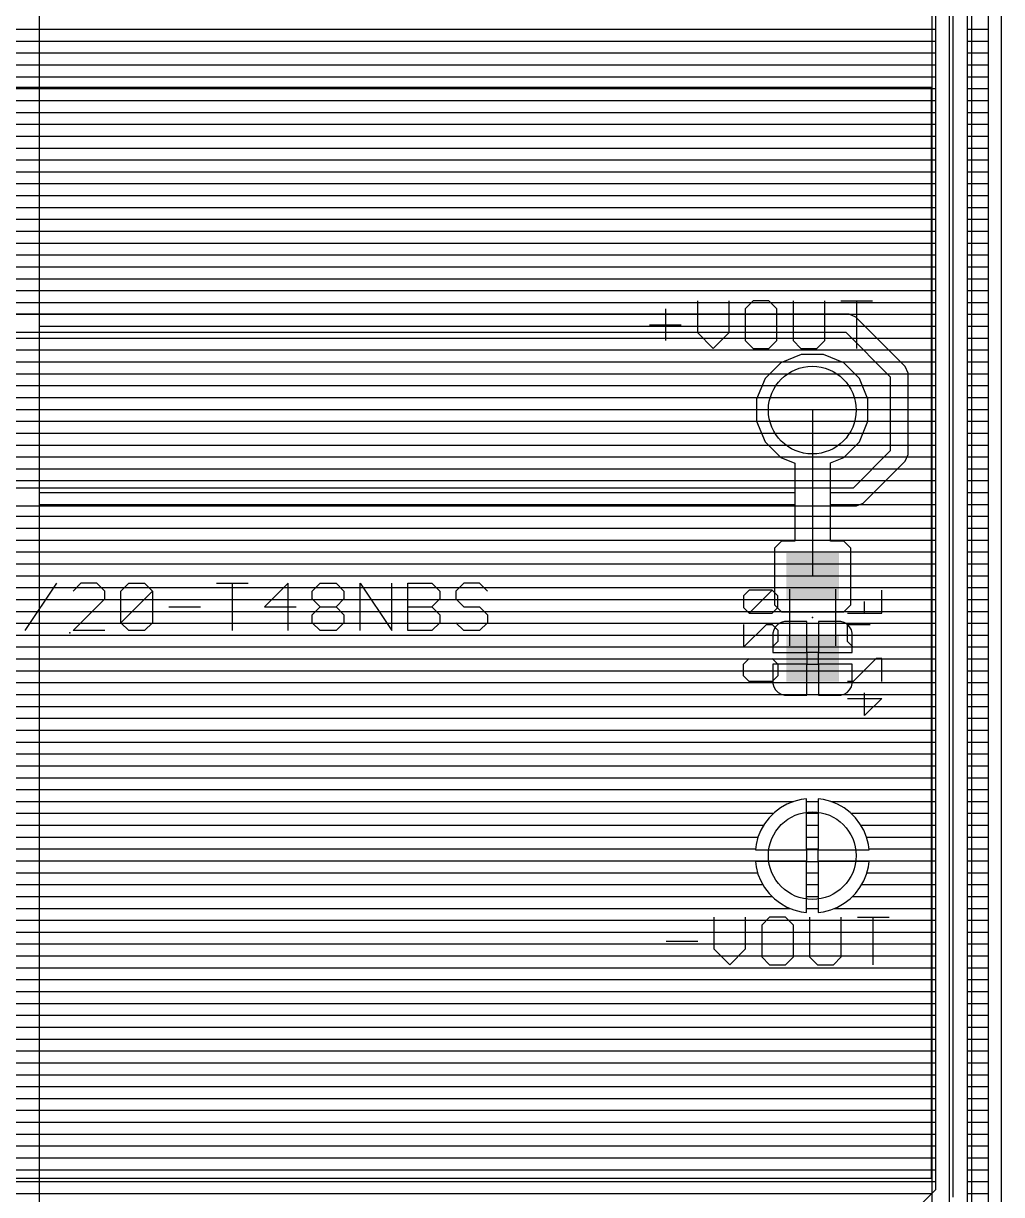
# Model space of a CAD drawing. Extents: x -0.64 to 6, y -0.15 to 7.8.
# Drawn here: x 4.432 to 5.75, y 2.399 to 3.976 of the extents above; entities that cross this region are included whole.
import ezdxf

# ---------------------------------------------------------------- set-up
doc = ezdxf.new("R2010")
doc.units = 0
for name, color, linetype in [('1', 22, 'CONTINUOUS'), ('16', 175, 'CONTINUOUS'), ('17', 82, 'CONTINUOUS'), ('20', 6, 'CONTINUOUS'), ('21', 253, 'CONTINUOUS'), ('23', 7, 'CONTINUOUS'), ('24', 7, 'CONTINUOUS'), ('26', 253, 'CONTINUOUS'), ('28', 253, 'CONTINUOUS'), ('52', 253, 'CONTINUOUS')]:
    doc.layers.add(name, color=color, linetype=linetype)

# ---------------------------------------------------------------- blocks, each defined once
blk = doc.blocks.new('RECT')
blk.add_solid([(-0.5, -0.5), (0.5, -0.5), (-0.5, 0.5), (0.5, 0.5)])
blk = doc.blocks.new('ROUNDP')
blk.add_circle((0, 0), 0.5)

msp = doc.modelspace()

# ---------------------------------------------------------------- linework, layer by layer
at = {"layer": '1'}
for p, q in [((5.71, 2.38), (5.71, 5.44)), ((5.661, 5.415059), (5.661, 2.404941)), ((5.685, 2.395), (5.685, 5.425)), ((3.222, 3.968), (5.661, 3.968)), ((3.222, 3.952), (5.661, 3.952)), ((3.222, 3.936), (5.661, 3.936)), ((3.222, 3.92), (5.661, 3.92)), ((3.222, 3.904), (5.661, 3.904)), ((3.222, 3.888), (5.661, 3.888)), ((3.222, 3.872), (5.661, 3.872)), ((3.222, 3.856), (5.661, 3.856)), ((3.222, 3.84), (5.661, 3.84)), ((3.222, 3.824), (5.661, 3.824)), ((3.222, 3.808), (5.661, 3.808)), ((3.222, 3.792), (5.661, 3.792)), ((3.222, 3.776), (5.661, 3.776)), ((3.222, 3.76), (5.661, 3.76)), ((3.222, 3.744), (5.661, 3.744)), ((3.222, 3.728), (5.661, 3.728)), ((3.222, 3.712), (5.661, 3.712)), ((3.222, 3.696), (5.661, 3.696)), ((3.222, 3.68), (5.661, 3.68)), ((3.222, 3.664), (5.661, 3.664)), ((3.222, 3.648), (5.661, 3.648)), ((3.222, 3.632), (5.661, 3.632)), ((3.222, 3.616), (5.661, 3.616)), ((3.222, 3.6), (5.661, 3.6)), ((3.222, 3.584), (5.661, 3.584)), ((5.544774, 3.584), (4.005226, 3.584)), ((5.553595, 3.580346), (5.544774, 3.584)), ((5.613595, 3.520346), (5.553595, 3.580346)), ((5.565941, 3.568), (5.661, 3.568)), ((4.002, 3.552), (5.548, 3.552)), ((4.01, 3.56), (5.54, 3.56)), ((5.54, 3.56), (5.6, 3.5)), ((5.581941, 3.552), (5.661, 3.552)), ((3.986, 3.536), (5.564, 3.536)), ((5.597941, 3.536), (5.661, 3.536)), ((3.97, 3.52), (5.58, 3.52)), ((5.620346, 3.513595), (5.613595, 3.520346)), ((5.613941, 3.52), (5.661, 3.52)), ((3.954, 3.504), (5.596, 3.504)), ((5.624, 3.504774), (5.620346, 3.513595)), ((5.624, 3.395226), (5.624, 3.504774)), ((5.624, 3.504), (5.661, 3.504)), ((3.938, 3.488), (5.6, 3.488)), ((5.6, 3.5), (5.6, 3.4)), ((5.624, 3.488), (5.661, 3.488)), ((3.922, 3.472), (5.6, 3.472)), ((5.624, 3.472), (5.661, 3.472)), ((3.906, 3.456), (5.6, 3.456)), ((5.624, 3.456), (5.661, 3.456)), ((3.89, 3.44), (5.6, 3.44)), ((5.624, 3.44), (5.661, 3.44)), ((3.89, 3.424), (5.6, 3.424)), ((5.624, 3.424), (5.661, 3.424)), ((3.89, 3.408), (5.6, 3.408)), ((5.624, 3.408), (5.661, 3.408)), ((3.89, 3.392), (5.592, 3.392)), ((5.6, 3.4), (5.55, 3.35)), ((5.620346, 3.386405), (5.624, 3.395226)), ((5.622664, 3.392), (5.661, 3.392)), ((3.89, 3.376), (5.576, 3.376)), ((5.570346, 3.336405), (5.620346, 3.386405)), ((5.609941, 3.376), (5.661, 3.376)), ((3.89, 3.36), (5.56, 3.36)), ((5.593941, 3.36), (5.661, 3.36)), ((5.55, 3.35), (4.16, 3.35)), ((5.577941, 3.344), (5.661, 3.344)), ((5.554774, 3.326), (5.563595, 3.329654)), ((5.563595, 3.329654), (5.570346, 3.336405)), ((4.169941, 3.326), (5.554774, 3.326)), ((5.559602, 3.328), (5.661, 3.328)), ((4.155941, 3.312), (5.661, 3.312)), ((4.139941, 3.296), (5.661, 3.296)), ((4.134, 3.28), (5.661, 3.28)), ((4.134, 3.264), (5.661, 3.264)), ((4.134, 3.248), (5.661, 3.248)), ((4.134, 3.232), (5.661, 3.232)), ((4.134, 3.216), (5.661, 3.216)), ((4.134, 3.2), (5.661, 3.2)), ((4.134, 3.184), (5.661, 3.184)), ((4.134, 3.168), (5.661, 3.168)), ((4.134, 3.152), (5.661, 3.152)), ((4.134, 3.136), (5.661, 3.136)), ((4.134, 3.12), (5.661, 3.12)), ((4.134, 3.104), (5.661, 3.104)), ((4.134, 3.088), (5.661, 3.088)), ((4.134, 3.072), (5.661, 3.072)), ((4.134, 3.056), (5.661, 3.056)), ((4.134, 3.04), (5.661, 3.04)), ((4.134, 3.024), (5.661, 3.024)), ((4.134, 3.008), (5.661, 3.008)), ((4.134, 2.992), (5.661, 2.992)), ((4.134, 2.976), (5.661, 2.976)), ((4.134, 2.96), (5.661, 2.96)), ((4.134, 2.944), (5.661, 2.944)), ((4.134, 2.928), (5.469883, 2.928)), ((5.452099, 2.919206), (5.444085, 2.913057)), ((5.460846, 2.924257), (5.452099, 2.919206)), ((5.470178, 2.928122), (5.460846, 2.924257)), ((5.479935, 2.930737), (5.470178, 2.928122)), ((5.487, 2.931667), (5.479935, 2.930737)), ((5.487, 2.863), (5.487, 2.931667)), ((5.487, 2.928), (5.503, 2.928)), ((5.503, 2.931667), (5.503, 2.863)), ((5.510065, 2.930737), (5.503, 2.931667)), ((5.519822, 2.928122), (5.510065, 2.930737)), ((5.529154, 2.924257), (5.519822, 2.928122)), ((5.520117, 2.928), (5.661, 2.928)), ((5.537901, 2.919206), (5.529154, 2.924257)), ((5.545915, 2.913057), (5.537901, 2.919206)), ((4.134, 2.912), (5.443028, 2.912)), ((5.436943, 2.905915), (5.430794, 2.897901)), ((5.444085, 2.913057), (5.436943, 2.905915)), ((5.487, 2.912), (5.503, 2.912)), ((5.553057, 2.905915), (5.545915, 2.913057)), ((5.546972, 2.912), (5.661, 2.912)), ((5.559206, 2.897901), (5.553057, 2.905915)), ((4.134, 2.896), (5.429696, 2.896)), ((5.425743, 2.889154), (5.421878, 2.879822)), ((5.430794, 2.897901), (5.425743, 2.889154)), ((5.487, 2.896), (5.503, 2.896)), ((5.564257, 2.889154), (5.559206, 2.897901)), ((5.560304, 2.896), (5.661, 2.896)), ((5.568122, 2.879822), (5.564257, 2.889154)), ((4.134, 2.88), (5.421952, 2.88)), ((5.421878, 2.879822), (5.419263, 2.870065)), ((5.487, 2.88), (5.503, 2.88)), ((5.568048, 2.88), (5.661, 2.88)), ((5.570737, 2.870065), (5.568122, 2.879822)), ((4.134, 2.864), (5.418465, 2.864)), ((5.419263, 2.870065), (5.418333, 2.863)), ((5.418333, 2.863), (5.486999, 2.863)), ((5.486999, 2.863), (5.486999, 2.847)), ((5.487, 2.864), (5.503, 2.864)), ((5.503, 2.863), (5.487, 2.863)), ((5.503, 2.847), (5.503, 2.863)), ((5.503, 2.863), (5.571667, 2.863)), ((5.571667, 2.863), (5.570737, 2.870065)), ((5.571535, 2.864), (5.661, 2.864)), ((4.134, 2.848), (5.486999, 2.848)), ((5.486999, 2.847), (5.418333, 2.847)), ((5.418333, 2.847), (5.419263, 2.839935)), ((5.419263, 2.839935), (5.421878, 2.830178)), ((5.487, 2.778333), (5.487, 2.846999)), ((5.487, 2.846999), (5.503, 2.846999)), ((5.503, 2.848), (5.661, 2.848)), ((5.571667, 2.847), (5.503, 2.847)), ((5.503, 2.846999), (5.503, 2.778333)), ((5.568122, 2.830178), (5.570737, 2.839935)), ((5.570737, 2.839935), (5.571667, 2.847)), ((4.134, 2.832), (5.421389, 2.832)), ((5.421878, 2.830178), (5.425743, 2.820846)), ((5.487, 2.832), (5.503, 2.832)), ((5.564257, 2.820846), (5.568122, 2.830178)), ((5.56861, 2.832), (5.661, 2.832)), ((4.134, 2.816), (5.428541, 2.816)), ((5.425743, 2.820846), (5.430794, 2.812099)), ((5.430794, 2.812099), (5.436943, 2.804085)), ((5.487, 2.816), (5.503, 2.816)), ((5.553057, 2.804085), (5.559206, 2.812099)), ((5.559206, 2.812099), (5.564257, 2.820846)), ((5.561459, 2.816), (5.661, 2.816)), ((4.134, 2.8), (5.441028, 2.8)), ((5.436943, 2.804085), (5.444085, 2.796943)), ((5.444085, 2.796943), (5.452099, 2.790794)), ((5.487, 2.8), (5.503, 2.8)), ((5.537901, 2.790794), (5.545915, 2.796943)), ((5.545915, 2.796943), (5.553057, 2.804085)), ((5.548972, 2.8), (5.661, 2.8)), ((4.134, 2.784), (5.465054, 2.784)), ((5.452099, 2.790794), (5.460846, 2.785743)), ((5.460846, 2.785743), (5.470178, 2.781878)), ((5.470178, 2.781878), (5.479935, 2.779263)), ((5.479935, 2.779263), (5.487, 2.778333)), ((5.487, 2.784), (5.503, 2.784)), ((5.503, 2.778333), (5.510065, 2.779263)), ((5.510065, 2.779263), (5.519822, 2.781878)), ((5.519822, 2.781878), (5.529154, 2.785743)), ((5.524945, 2.784), (5.661, 2.784)), ((5.529154, 2.785743), (5.537901, 2.790794)), ((4.134, 2.768), (5.661, 2.768)), ((4.134, 2.752), (5.661, 2.752)), ((4.134, 2.736), (5.661, 2.736)), ((4.134, 2.72), (5.661, 2.72)), ((4.134, 2.704), (5.661, 2.704)), ((4.134, 2.688), (5.661, 2.688)), ((4.134, 2.672), (5.661, 2.672)), ((4.134, 2.656), (5.661, 2.656)), ((4.134, 2.64), (5.661, 2.64)), ((4.134, 2.624), (5.661, 2.624)), ((4.134, 2.608), (5.661, 2.608)), ((4.134, 2.592), (5.661, 2.592)), ((4.134, 2.576), (5.661, 2.576)), ((4.134, 2.56), (5.661, 2.56)), ((4.134, 2.544), (5.661, 2.544)), ((4.134, 2.528), (5.661, 2.528)), ((4.134, 2.512), (5.661, 2.512)), ((4.134, 2.496), (5.661, 2.496)), ((4.134, 2.48), (5.661, 2.48)), ((4.134, 2.464), (5.661, 2.464)), ((4.134, 2.448), (5.661, 2.448)), ((4.134, 2.432), (5.661, 2.432)), ((4.134, 2.416), (5.661, 2.416)), ((4.134, 2.4), (5.656059, 2.4)), ((5.661, 2.404941), (5.635059, 2.379))]:
    msp.add_line(p, q, dxfattribs=at)
at = {"layer": '16'}
for p, q in [((5.732, 7.782), (5.732, -0.132)), ((5.68, 1.26), (5.68, 5.38)), ((5.704, 1.280548), (5.704, 5.384774)), ((5.656, 5.370059), (5.656, 1.280548)), ((4.454, 1.229941), (4.454, 4.250059)), ((4.454, 3.968), (5.656, 3.968)), ((5.704, 3.968), (5.732, 3.968)), ((4.454, 3.952), (5.656, 3.952)), ((5.704, 3.952), (5.732, 3.952)), ((4.454, 3.936), (5.656, 3.936)), ((5.704, 3.936), (5.732, 3.936)), ((4.454, 3.92), (5.656, 3.92)), ((5.704, 3.92), (5.732, 3.92)), ((4.454, 3.904), (5.656, 3.904)), ((5.704, 3.904), (5.732, 3.904)), ((4.454, 3.888), (5.656, 3.888)), ((5.704, 3.888), (5.732, 3.888)), ((4.454, 3.872), (5.656, 3.872)), ((5.704, 3.872), (5.732, 3.872)), ((4.454, 3.856), (5.656, 3.856)), ((5.704, 3.856), (5.732, 3.856)), ((4.454, 3.84), (5.656, 3.84)), ((5.704, 3.84), (5.732, 3.84)), ((4.454, 3.824), (5.656, 3.824)), ((5.704, 3.824), (5.732, 3.824)), ((4.454, 3.808), (5.656, 3.808)), ((5.704, 3.808), (5.732, 3.808)), ((4.454, 3.792), (5.656, 3.792)), ((5.704, 3.792), (5.732, 3.792)), ((4.454, 3.776), (5.656, 3.776)), ((5.704, 3.776), (5.732, 3.776)), ((4.454, 3.76), (5.656, 3.76)), ((5.704, 3.76), (5.732, 3.76)), ((4.454, 3.744), (5.656, 3.744)), ((5.704, 3.744), (5.732, 3.744)), ((4.454, 3.728), (5.656, 3.728)), ((5.704, 3.728), (5.732, 3.728)), ((4.454, 3.712), (5.656, 3.712)), ((5.704, 3.712), (5.732, 3.712)), ((4.454, 3.696), (5.656, 3.696)), ((5.704, 3.696), (5.732, 3.696)), ((4.454, 3.68), (5.656, 3.68)), ((5.704, 3.68), (5.732, 3.68)), ((4.454, 3.664), (5.656, 3.664)), ((5.704, 3.664), (5.732, 3.664)), ((4.454, 3.648), (5.656, 3.648)), ((5.704, 3.648), (5.732, 3.648)), ((4.454, 3.632), (5.656, 3.632)), ((5.704, 3.632), (5.732, 3.632)), ((4.454, 3.616), (5.656, 3.616)), ((5.704, 3.616), (5.732, 3.616)), ((4.454, 3.6), (5.656, 3.6)), ((5.704, 3.6), (5.732, 3.6)), ((4.454, 3.584), (5.656, 3.584)), ((5.704, 3.584), (5.732, 3.584)), ((4.454, 3.568), (5.656, 3.568)), ((5.704, 3.568), (5.732, 3.568)), ((4.454, 3.552), (5.656, 3.552)), ((5.704, 3.552), (5.732, 3.552)), ((4.454, 3.536), (5.656, 3.536)), ((5.704, 3.536), (5.732, 3.536)), ((4.454, 3.52), (5.455796, 3.52)), ((5.452485, 3.518629), (5.431371, 3.497515)), ((5.48007, 3.530055), (5.452485, 3.518629)), ((5.509929, 3.530055), (5.48007, 3.530055)), ((5.537515, 3.518629), (5.509929, 3.530055)), ((5.534204, 3.52), (5.656, 3.52)), ((5.558629, 3.497515), (5.537515, 3.518629)), ((5.704, 3.52), (5.732, 3.52)), ((4.454, 3.504), (5.437856, 3.504)), ((5.552144, 3.504), (5.656, 3.504)), ((5.704, 3.504), (5.732, 3.504)), ((4.454, 3.488), (5.42743, 3.488)), ((5.431371, 3.497515), (5.419945, 3.469929)), ((5.570055, 3.469929), (5.558629, 3.497515)), ((5.56257, 3.488), (5.656, 3.488)), ((5.704, 3.488), (5.732, 3.488)), ((4.454, 3.472), (5.420803, 3.472)), ((5.569197, 3.472), (5.656, 3.472)), ((5.704, 3.472), (5.732, 3.472)), ((4.454, 3.456), (5.419945, 3.456)), ((5.419945, 3.469929), (5.419945, 3.44007)), ((5.495, 3.455), (5.4955, 3.455)), ((5.4955, 3.455), (5.4955, 3.230868)), ((5.570055, 3.44007), (5.570055, 3.469929)), ((5.570055, 3.456), (5.656, 3.456)), ((5.704, 3.456), (5.732, 3.456)), ((4.454, 3.44), (5.419974, 3.44)), ((5.419945, 3.44007), (5.431371, 3.412485)), ((5.558629, 3.412485), (5.570055, 3.44007)), ((5.570026, 3.44), (5.656, 3.44)), ((5.704, 3.44), (5.732, 3.44)), ((4.454, 3.424), (5.426601, 3.424)), ((5.563398, 3.424), (5.656, 3.424)), ((5.704, 3.424), (5.732, 3.424)), ((4.454, 3.408), (5.435856, 3.408)), ((5.431371, 3.412485), (5.452485, 3.391371)), ((5.537515, 3.391371), (5.558629, 3.412485)), ((5.554144, 3.408), (5.656, 3.408)), ((5.704, 3.408), (5.732, 3.408)), ((4.454, 3.392), (5.451856, 3.392)), ((5.452485, 3.391371), (5.4715, 3.383495)), ((5.5195, 3.383909), (5.537515, 3.391371)), ((5.538144, 3.392), (5.656, 3.392)), ((5.704, 3.392), (5.732, 3.392)), ((4.454, 3.376), (5.4715, 3.376)), ((5.4715, 3.383495), (5.4715, 3.278364)), ((5.5195, 3.278364), (5.5195, 3.383909)), ((5.5195, 3.376), (5.656, 3.376)), ((5.704, 3.376), (5.732, 3.376)), ((4.454, 3.36), (5.4715, 3.36)), ((5.5195, 3.36), (5.656, 3.36)), ((5.704, 3.36), (5.732, 3.36)), ((4.454, 3.344), (5.4715, 3.344)), ((5.5195, 3.344), (5.656, 3.344)), ((5.704, 3.344), (5.732, 3.344)), ((4.454, 3.328), (5.4715, 3.328)), ((5.5195, 3.328), (5.656, 3.328)), ((5.704, 3.328), (5.732, 3.328)), ((4.454, 3.312), (5.4715, 3.312)), ((5.5195, 3.312), (5.656, 3.312)), ((5.704, 3.312), (5.732, 3.312)), ((4.454, 3.296), (5.4715, 3.296)), ((5.5195, 3.296), (5.656, 3.296)), ((5.704, 3.296), (5.732, 3.296)), ((4.454, 3.28), (5.4715, 3.28)), ((5.453439, 3.278364), (5.444067, 3.268992)), ((5.444067, 3.268992), (5.444067, 3.192745)), ((5.4715, 3.278364), (5.453439, 3.278364)), ((5.5195, 3.28), (5.656, 3.28)), ((5.53756, 3.278364), (5.5195, 3.278364)), ((5.546933, 3.268992), (5.53756, 3.278364)), ((5.546933, 3.192745), (5.546933, 3.268992)), ((5.704, 3.28), (5.732, 3.28)), ((4.454, 3.264), (5.444067, 3.264)), ((5.546933, 3.264), (5.656, 3.264)), ((5.704, 3.264), (5.732, 3.264)), ((4.454, 3.248), (5.444067, 3.248)), ((5.546933, 3.248), (5.656, 3.248)), ((5.704, 3.248), (5.732, 3.248)), ((4.454, 3.232), (5.444067, 3.232)), ((5.546933, 3.232), (5.656, 3.232)), ((5.704, 3.232), (5.732, 3.232)), ((4.454, 3.216), (5.444067, 3.216)), ((5.546933, 3.216), (5.656, 3.216)), ((5.704, 3.216), (5.732, 3.216)), ((4.454, 3.2), (5.444067, 3.2)), ((5.444067, 3.192745), (5.453439, 3.183372)), ((5.53756, 3.183372), (5.546933, 3.192745)), ((5.546933, 3.2), (5.656, 3.2)), ((5.704, 3.2), (5.732, 3.2)), ((4.454, 3.184), (5.452812, 3.184)), ((5.453439, 3.183372), (5.53756, 3.183372)), ((5.538188, 3.184), (5.656, 3.184)), ((5.704, 3.184), (5.732, 3.184)), ((4.454, 3.168), (5.451558, 3.168)), ((5.443294, 3.159076), (5.442067, 3.154498)), ((5.445663, 3.16318), (5.443294, 3.159076)), ((5.449015, 3.166531), (5.445663, 3.16318)), ((5.453119, 3.168901), (5.449015, 3.166531)), ((5.457697, 3.170128), (5.453119, 3.168901)), ((5.487752, 3.170128), (5.457697, 3.170128)), ((5.487752, 3.128381), (5.487752, 3.170128)), ((5.487752, 3.168), (5.503248, 3.168)), ((5.533303, 3.170128), (5.503248, 3.170128)), ((5.503248, 3.170128), (5.503248, 3.128381)), ((5.537881, 3.168901), (5.533303, 3.170128)), ((5.541985, 3.166531), (5.537881, 3.168901)), ((5.539442, 3.168), (5.656, 3.168)), ((5.545337, 3.16318), (5.541985, 3.166531)), ((5.547706, 3.159076), (5.545337, 3.16318)), ((5.548933, 3.154498), (5.547706, 3.159076)), ((5.704, 3.168), (5.732, 3.168)), ((4.454, 3.152), (5.442067, 3.152)), ((5.442067, 3.154498), (5.442067, 3.12838)), ((5.487752, 3.152), (5.503248, 3.152)), ((5.548933, 3.12838), (5.548933, 3.154498)), ((5.548933, 3.152), (5.656, 3.152)), ((5.704, 3.152), (5.732, 3.152)), ((4.454, 3.136), (5.442067, 3.136)), ((5.442067, 3.12838), (5.487751, 3.12838)), ((5.487751, 3.12838), (5.487751, 3.112884)), ((5.487752, 3.136), (5.503248, 3.136)), ((5.503248, 3.128381), (5.487752, 3.128381)), ((5.503249, 3.112884), (5.503249, 3.12838)), ((5.503249, 3.12838), (5.548933, 3.12838)), ((5.548933, 3.136), (5.656, 3.136)), ((5.704, 3.136), (5.732, 3.136)), ((4.454, 3.12), (5.487751, 3.12)), ((5.487751, 3.112884), (5.442067, 3.112884)), ((5.442067, 3.112884), (5.442067, 3.086766)), ((5.487752, 3.071136), (5.487752, 3.112883)), ((5.487752, 3.112883), (5.503248, 3.112883)), ((5.503248, 3.112883), (5.503248, 3.071136)), ((5.503249, 3.12), (5.656, 3.12)), ((5.548933, 3.112884), (5.503249, 3.112884)), ((5.548933, 3.086766), (5.548933, 3.112884)), ((5.704, 3.12), (5.732, 3.12)), ((4.454, 3.104), (5.442067, 3.104)), ((5.487752, 3.104), (5.503248, 3.104)), ((5.548933, 3.104), (5.656, 3.104)), ((5.704, 3.104), (5.732, 3.104)), ((4.454, 3.088), (5.442067, 3.088)), ((5.442067, 3.086766), (5.443294, 3.082188)), ((5.443294, 3.082188), (5.445663, 3.078084)), ((5.445663, 3.078084), (5.449015, 3.074732)), ((5.487752, 3.088), (5.503248, 3.088)), ((5.541985, 3.074732), (5.545337, 3.078084)), ((5.545337, 3.078084), (5.547706, 3.082188)), ((5.547706, 3.082188), (5.548933, 3.086766)), ((5.548933, 3.088), (5.656, 3.088)), ((5.704, 3.088), (5.732, 3.088)), ((4.454, 3.072), (5.454472, 3.072)), ((5.449015, 3.074732), (5.453119, 3.072362)), ((5.453119, 3.072362), (5.457697, 3.071136)), ((5.457697, 3.071136), (5.487752, 3.071136)), ((5.487752, 3.072), (5.503248, 3.072)), ((5.503248, 3.071136), (5.533303, 3.071136)), ((5.533303, 3.071136), (5.537881, 3.072362)), ((5.536528, 3.072), (5.656, 3.072)), ((5.537881, 3.072362), (5.541985, 3.074732)), ((5.704, 3.072), (5.732, 3.072)), ((4.454, 3.056), (5.656, 3.056)), ((5.704, 3.056), (5.732, 3.056)), ((4.454, 3.04), (5.656, 3.04)), ((5.704, 3.04), (5.732, 3.04)), ((4.454, 3.024), (5.656, 3.024)), ((5.704, 3.024), (5.732, 3.024)), ((4.454, 3.008), (5.656, 3.008)), ((5.704, 3.008), (5.732, 3.008)), ((4.454, 2.992), (5.656, 2.992)), ((5.704, 2.992), (5.732, 2.992)), ((4.454, 2.976), (5.656, 2.976)), ((5.704, 2.976), (5.732, 2.976)), ((4.454, 2.96), (5.656, 2.96)), ((5.704, 2.96), (5.732, 2.96)), ((4.454, 2.944), (5.656, 2.944)), ((5.704, 2.944), (5.732, 2.944)), ((4.454, 2.928), (5.469883, 2.928)), ((5.452099, 2.919206), (5.444085, 2.913057)), ((5.460846, 2.924257), (5.452099, 2.919206)), ((5.470178, 2.928122), (5.460846, 2.924257)), ((5.479935, 2.930737), (5.470178, 2.928122)), ((5.487, 2.931667), (5.479935, 2.930737)), ((5.487, 2.863), (5.487, 2.931667)), ((5.487, 2.928), (5.503, 2.928)), ((5.503, 2.931667), (5.503, 2.863)), ((5.510065, 2.930737), (5.503, 2.931667)), ((5.519822, 2.928122), (5.510065, 2.930737)), ((5.529154, 2.924257), (5.519822, 2.928122)), ((5.520117, 2.928), (5.656, 2.928)), ((5.537901, 2.919206), (5.529154, 2.924257)), ((5.545915, 2.913057), (5.537901, 2.919206)), ((5.704, 2.928), (5.732, 2.928)), ((4.454, 2.912), (5.443028, 2.912)), ((5.436943, 2.905915), (5.430794, 2.897901)), ((5.444085, 2.913057), (5.436943, 2.905915)), ((5.487, 2.912), (5.503, 2.912)), ((5.553057, 2.905915), (5.545915, 2.913057)), ((5.546972, 2.912), (5.656, 2.912)), ((5.559206, 2.897901), (5.553057, 2.905915)), ((5.704, 2.912), (5.732, 2.912)), ((4.454, 2.896), (5.429696, 2.896)), ((5.425743, 2.889154), (5.421878, 2.879822)), ((5.430794, 2.897901), (5.425743, 2.889154)), ((5.487, 2.896), (5.503, 2.896)), ((5.564257, 2.889154), (5.559206, 2.897901)), ((5.560304, 2.896), (5.656, 2.896)), ((5.568122, 2.879822), (5.564257, 2.889154)), ((5.704, 2.896), (5.732, 2.896)), ((4.454, 2.88), (5.421952, 2.88)), ((5.421878, 2.879822), (5.419263, 2.870065)), ((5.487, 2.88), (5.503, 2.88)), ((5.568048, 2.88), (5.656, 2.88)), ((5.570737, 2.870065), (5.568122, 2.879822)), ((5.704, 2.88), (5.732, 2.88)), ((4.454, 2.864), (5.418465, 2.864)), ((5.419263, 2.870065), (5.418333, 2.863)), ((5.418333, 2.863), (5.486999, 2.863)), ((5.486999, 2.863), (5.486999, 2.847)), ((5.487, 2.864), (5.503, 2.864)), ((5.503, 2.863), (5.487, 2.863)), ((5.503, 2.847), (5.503, 2.863)), ((5.503, 2.863), (5.571667, 2.863)), ((5.571667, 2.863), (5.570737, 2.870065)), ((5.571535, 2.864), (5.656, 2.864)), ((5.704, 2.864), (5.732, 2.864)), ((4.454, 2.848), (5.486999, 2.848)), ((5.486999, 2.847), (5.418333, 2.847)), ((5.418333, 2.847), (5.419263, 2.839935)), ((5.419263, 2.839935), (5.421878, 2.830178)), ((5.487, 2.778333), (5.487, 2.846999)), ((5.487, 2.846999), (5.503, 2.846999)), ((5.503, 2.848), (5.656, 2.848)), ((5.571667, 2.847), (5.503, 2.847)), ((5.503, 2.846999), (5.503, 2.778333)), ((5.568122, 2.830178), (5.570737, 2.839935)), ((5.570737, 2.839935), (5.571667, 2.847)), ((5.704, 2.848), (5.732, 2.848)), ((4.454, 2.832), (5.421389, 2.832)), ((5.421878, 2.830178), (5.425743, 2.820846)), ((5.487, 2.832), (5.503, 2.832)), ((5.564257, 2.820846), (5.568122, 2.830178)), ((5.56861, 2.832), (5.656, 2.832)), ((5.704, 2.832), (5.732, 2.832)), ((4.454, 2.816), (5.428541, 2.816)), ((5.425743, 2.820846), (5.430794, 2.812099)), ((5.430794, 2.812099), (5.436943, 2.804085)), ((5.487, 2.816), (5.503, 2.816)), ((5.553057, 2.804085), (5.559206, 2.812099)), ((5.559206, 2.812099), (5.564257, 2.820846)), ((5.561459, 2.816), (5.656, 2.816)), ((5.704, 2.816), (5.732, 2.816)), ((4.454, 2.8), (5.441028, 2.8)), ((5.436943, 2.804085), (5.444085, 2.796943)), ((5.444085, 2.796943), (5.452099, 2.790794)), ((5.487, 2.8), (5.503, 2.8)), ((5.537901, 2.790794), (5.545915, 2.796943)), ((5.545915, 2.796943), (5.553057, 2.804085)), ((5.548972, 2.8), (5.656, 2.8)), ((5.704, 2.8), (5.732, 2.8)), ((4.454, 2.784), (5.465054, 2.784)), ((5.452099, 2.790794), (5.460846, 2.785743)), ((5.460846, 2.785743), (5.470178, 2.781878)), ((5.470178, 2.781878), (5.479935, 2.779263)), ((5.479935, 2.779263), (5.487, 2.778333)), ((5.487, 2.784), (5.503, 2.784)), ((5.503, 2.778333), (5.510065, 2.779263)), ((5.510065, 2.779263), (5.519822, 2.781878)), ((5.519822, 2.781878), (5.529154, 2.785743)), ((5.524945, 2.784), (5.656, 2.784)), ((5.529154, 2.785743), (5.537901, 2.790794)), ((5.704, 2.784), (5.732, 2.784)), ((4.454, 2.768), (5.656, 2.768)), ((5.704, 2.768), (5.732, 2.768)), ((4.454, 2.752), (5.656, 2.752)), ((5.704, 2.752), (5.732, 2.752)), ((4.454, 2.736), (5.656, 2.736)), ((5.704, 2.736), (5.732, 2.736)), ((4.454, 2.72), (5.656, 2.72)), ((5.704, 2.72), (5.732, 2.72)), ((4.454, 2.704), (5.656, 2.704)), ((5.704, 2.704), (5.732, 2.704)), ((4.454, 2.688), (5.656, 2.688)), ((5.704, 2.688), (5.732, 2.688)), ((4.454, 2.672), (5.656, 2.672)), ((5.704, 2.672), (5.732, 2.672)), ((4.454, 2.656), (5.656, 2.656)), ((5.704, 2.656), (5.732, 2.656)), ((4.454, 2.64), (5.656, 2.64)), ((5.704, 2.64), (5.732, 2.64)), ((4.454, 2.624), (5.656, 2.624)), ((5.704, 2.624), (5.732, 2.624)), ((4.454, 2.608), (5.656, 2.608)), ((5.704, 2.608), (5.732, 2.608)), ((4.454, 2.592), (5.656, 2.592)), ((5.704, 2.592), (5.732, 2.592)), ((4.454, 2.576), (5.656, 2.576)), ((5.704, 2.576), (5.732, 2.576)), ((4.454, 2.56), (5.656, 2.56)), ((5.704, 2.56), (5.732, 2.56)), ((4.454, 2.544), (5.656, 2.544)), ((5.704, 2.544), (5.732, 2.544)), ((4.454, 2.528), (5.656, 2.528)), ((5.704, 2.528), (5.732, 2.528)), ((4.454, 2.512), (5.656, 2.512)), ((5.704, 2.512), (5.732, 2.512)), ((4.454, 2.496), (5.656, 2.496)), ((5.704, 2.496), (5.732, 2.496)), ((4.454, 2.48), (5.656, 2.48)), ((5.704, 2.48), (5.732, 2.48)), ((4.454, 2.464), (5.656, 2.464)), ((5.704, 2.464), (5.732, 2.464)), ((4.454, 2.448), (5.656, 2.448)), ((5.704, 2.448), (5.732, 2.448)), ((4.454, 2.432), (5.656, 2.432)), ((5.704, 2.432), (5.732, 2.432)), ((4.454, 2.416), (5.656, 2.416)), ((5.704, 2.416), (5.732, 2.416)), ((4.454, 2.4), (5.656, 2.4)), ((5.704, 2.4), (5.732, 2.4))]:
    msp.add_line(p, q, dxfattribs=at)
at = {"layer": '20'}
msp.add_line((5.75, -0.15), (5.75, 7.8), dxfattribs=at)
at = {"layer": '21'}
for p, q in [((3.335, 3.89), (5.655, 3.89)), ((5.655, 3.89), (5.655, 2.42)), ((5.34018, 3.602055), (5.34018, 3.559352)), ((5.382883, 3.559352), (5.382883, 3.602055)), ((5.41531, 3.602055), (5.404635, 3.591379)), ((5.436662, 3.602055), (5.41531, 3.602055)), ((5.447338, 3.591379), (5.436662, 3.602055)), ((5.46909, 3.602055), (5.46909, 3.548676)), ((5.511793, 3.548676), (5.511793, 3.602055)), ((5.533545, 3.602055), (5.576248, 3.602055)), ((5.554896, 3.538), (5.554896, 3.602055)), ((5.297076, 3.591379), (5.297076, 3.548676)), ((5.404635, 3.591379), (5.404635, 3.548676)), ((5.447338, 3.548676), (5.447338, 3.591379)), ((5.275725, 3.570027), (5.318428, 3.570027)), ((5.34018, 3.559352), (5.361531, 3.538)), ((5.361531, 3.538), (5.382883, 3.559352)), ((5.404635, 3.548676), (5.41531, 3.538)), ((5.41531, 3.538), (5.436662, 3.538)), ((5.436662, 3.538), (5.447338, 3.548676)), ((5.46909, 3.548676), (5.479765, 3.538)), ((5.479765, 3.538), (5.501117, 3.538)), ((5.501117, 3.538), (5.511793, 3.548676)), ((4.43473, 3.158), (4.477433, 3.222055)), ((4.50986, 3.222055), (4.499185, 3.211379)), ((4.531212, 3.222055), (4.50986, 3.222055)), ((4.541888, 3.211379), (4.531212, 3.222055)), ((4.56364, 3.211379), (4.574315, 3.222055)), ((4.574315, 3.222055), (4.595667, 3.222055)), ((4.595667, 3.222055), (4.606343, 3.211379)), ((4.69255, 3.222055), (4.735253, 3.222055)), ((4.713901, 3.158), (4.713901, 3.222055)), ((4.789032, 3.222055), (4.757005, 3.190027)), ((4.789032, 3.158), (4.789032, 3.222055)), ((4.82146, 3.211379), (4.832135, 3.222055)), ((4.832135, 3.222055), (4.853487, 3.222055)), ((4.853487, 3.222055), (4.864163, 3.211379)), ((4.885915, 3.158), (4.885915, 3.222055)), ((4.885915, 3.222055), (4.928618, 3.158)), ((4.928618, 3.158), (4.928618, 3.222055)), ((4.95037, 3.158), (4.95037, 3.222055)), ((4.95037, 3.222055), (4.982397, 3.222055)), ((4.982397, 3.222055), (4.993073, 3.211379)), ((5.0255, 3.222055), (5.014825, 3.211379)), ((5.046852, 3.222055), (5.0255, 3.222055)), ((5.057528, 3.211379), (5.046852, 3.222055)), ((4.541888, 3.200703), (4.541888, 3.211379)), ((4.56364, 3.168676), (4.56364, 3.211379)), ((4.56364, 3.168676), (4.606343, 3.211379)), ((4.606343, 3.211379), (4.606343, 3.168676)), ((4.82146, 3.200703), (4.82146, 3.211379)), ((4.864163, 3.211379), (4.864163, 3.200703)), ((4.993073, 3.211379), (4.993073, 3.200703)), ((5.014825, 3.211379), (5.014825, 3.200703)), ((4.499185, 3.158), (4.541888, 3.200703)), ((4.628095, 3.190027), (4.670798, 3.190027)), ((4.757005, 3.190027), (4.799708, 3.190027)), ((4.832135, 3.190027), (4.82146, 3.200703)), ((4.82146, 3.179352), (4.832135, 3.190027)), ((4.832135, 3.190027), (4.853487, 3.190027)), ((4.864163, 3.200703), (4.853487, 3.190027)), ((4.853487, 3.190027), (4.864163, 3.179352)), ((4.95037, 3.190027), (4.982397, 3.190027)), ((4.993073, 3.200703), (4.982397, 3.190027)), ((4.982397, 3.190027), (4.993073, 3.179352)), ((5.014825, 3.200703), (5.0255, 3.190027)), ((5.0255, 3.190027), (5.046852, 3.190027)), ((5.046852, 3.190027), (5.057528, 3.179352)), ((4.82146, 3.168676), (4.82146, 3.179352)), ((4.864163, 3.179352), (4.864163, 3.168676)), ((4.993073, 3.179352), (4.993073, 3.168676)), ((5.057528, 3.179352), (5.057528, 3.168676)), ((4.541888, 3.158), (4.499185, 3.158)), ((4.574315, 3.158), (4.56364, 3.168676)), ((4.595667, 3.158), (4.574315, 3.158)), ((4.606343, 3.168676), (4.595667, 3.158)), ((4.832135, 3.158), (4.82146, 3.168676)), ((4.853487, 3.158), (4.832135, 3.158)), ((4.864163, 3.168676), (4.853487, 3.158)), ((4.982397, 3.158), (4.95037, 3.158)), ((4.993073, 3.168676), (4.982397, 3.158)), ((5.0255, 3.158), (5.014825, 3.168676)), ((5.046852, 3.158), (5.0255, 3.158)), ((5.057528, 3.168676), (5.046852, 3.158)), ((5.362455, 2.772055), (5.362455, 2.729352)), ((5.405158, 2.729352), (5.405158, 2.772055)), ((5.437586, 2.772055), (5.42691, 2.761379)), ((5.42691, 2.761379), (5.42691, 2.718676)), ((5.458937, 2.772055), (5.437586, 2.772055)), ((5.469613, 2.761379), (5.458937, 2.772055)), ((5.469613, 2.718676), (5.469613, 2.761379)), ((5.491365, 2.772055), (5.491365, 2.718676)), ((5.534068, 2.718676), (5.534068, 2.772055)), ((5.55582, 2.772055), (5.598523, 2.772055)), ((5.577171, 2.708), (5.577171, 2.772055)), ((5.298, 2.740027), (5.340703, 2.740027)), ((5.362455, 2.729352), (5.383806, 2.708)), ((5.383806, 2.708), (5.405158, 2.729352)), ((5.42691, 2.718676), (5.437586, 2.708)), ((5.458937, 2.708), (5.469613, 2.718676)), ((5.491365, 2.718676), (5.502041, 2.708)), ((5.523392, 2.708), (5.534068, 2.718676)), ((5.437586, 2.708), (5.458937, 2.708)), ((5.502041, 2.708), (5.523392, 2.708)), ((5.655, 2.42), (3.335, 2.42))]:
    msp.add_line(p, q, dxfattribs=at)
at = {"layer": '23'}
msp.add_point((4.495, 3.155), dxfattribs=at)
at = {"layer": '24'}
msp.add_point((5.4955, 3.17575), dxfattribs=at)
at = {"layer": '26'}
for p, q in [((5.410173, 3.212403), (5.4025, 3.20473)), ((5.4025, 3.20473), (5.4025, 3.189384)), ((5.440866, 3.212403), (5.410173, 3.212403)), ((5.410173, 3.181711), (5.440866, 3.212403)), ((5.448539, 3.20473), (5.440866, 3.212403)), ((5.448539, 3.189384), (5.448539, 3.20473)), ((5.4025, 3.189384), (5.410173, 3.181711)), ((5.440866, 3.181711), (5.448539, 3.189384)), ((5.410173, 3.181711), (5.440866, 3.181711)), ((5.4025, 3.166364), (5.4025, 3.135671)), ((5.4025, 3.135671), (5.433193, 3.166364)), ((5.433193, 3.166364), (5.440866, 3.166364)), ((5.440866, 3.166364), (5.448539, 3.158691)), ((5.448539, 3.158691), (5.448539, 3.143344)), ((5.448539, 3.143344), (5.440866, 3.135671)), ((5.4025, 3.112652), (5.410173, 3.120325)), ((5.4025, 3.097305), (5.4025, 3.112652)), ((5.440866, 3.120325), (5.448539, 3.112652)), ((5.448539, 3.112652), (5.448539, 3.097305)), ((5.410173, 3.089632), (5.4025, 3.097305)), ((5.448539, 3.097305), (5.440866, 3.089632)), ((5.440866, 3.089632), (5.410173, 3.089632))]:
    msp.add_line(p, q, dxfattribs=at)
at = {"layer": '28'}
for p, q in [((5.588539, 3.18171), (5.588539, 3.212403)), ((5.56552, 3.18171), (5.56552, 3.197057)), ((5.5425, 3.18171), (5.588539, 3.18171)), ((5.5425, 3.143344), (5.5425, 3.166364)), ((5.5425, 3.166364), (5.573193, 3.166364)), ((5.550173, 3.135671), (5.5425, 3.143344)), ((5.573193, 3.135671), (5.550173, 3.135671)), ((5.580866, 3.120325), (5.550173, 3.089632)), ((5.588539, 3.120325), (5.580866, 3.120325)), ((5.588539, 3.089632), (5.588539, 3.120325)), ((5.550173, 3.089632), (5.5425, 3.089632)), ((5.5425, 3.066612), (5.588539, 3.066612)), ((5.56552, 3.043593), (5.56552, 3.074285)), ((5.588539, 3.066612), (5.56552, 3.043593))]:
    msp.add_line(p, q, dxfattribs=at)
at = {"layer": '52'}
for p, q in [((5.464516, 3.213742), (5.464516, 3.137758)), ((5.526484, 3.213742), (5.526484, 3.137758))]:
    msp.add_line(p, q, dxfattribs=at)

# ---------------------------------------------------------------- block references
at = {"layer": '16', "xscale": 0.062992, "yscale": 0.070866, "rotation": 270}
for p in [(5.4955, 3.230868), (5.4955, 3.120632)]:
    msp.add_blockref('RECT', p, dxfattribs=at)
at = {"layer": '17', "xscale": 0.11811, "yscale": 0.11811}
for p in [(5.495, 3.455), (5.495, 3.455), (5.495, 2.855), (5.495, 2.855)]:
    msp.add_blockref('ROUNDP', p, dxfattribs=at)
at = {"layer": '52', "xscale": 0.029531, "yscale": 0.066929, "rotation": 270}
for p in [(5.495535, 3.227984), (5.495465, 3.123516)]:
    msp.add_blockref('RECT', p, dxfattribs=at)

doc.saveas('drawing.dxf')
